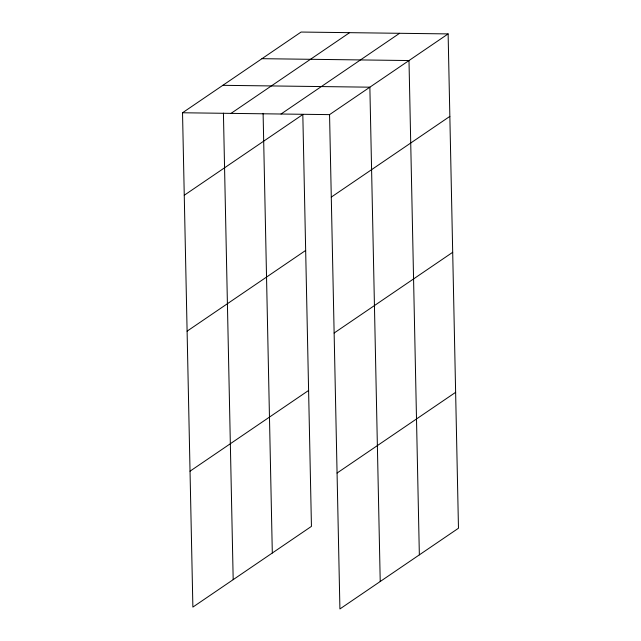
<?xml version="1.0" encoding="UTF-8"?>
<svg xmlns="http://www.w3.org/2000/svg" width="641" height="641" viewBox="0 0 641 641"><rect width="100%" height="100%" fill="white"/><g stroke="black" fill="none" stroke-linecap="round" stroke-linejoin="round"><path stroke-width="0.96" d="M184.255 195.249L302.816 114.531L311.446 526.373L192.877 607.091L182.525 112.768L301.086 32.05L448.123 33.909L458.475 528.232L339.914 608.95L329.554 114.627L448.123 33.909M231.048 113.377L349.609 32.659M281.038 114.01L399.599 33.292M331.285 197.108L449.846 116.39M187.1 331.157L305.661 250.439M334.129 333.016L452.69 252.298M190.032 471.183L308.593 390.465M337.062 473.042L455.631 392.324M261.961 58.684L408.998 60.542L419.35 554.866M222.836 85.325L369.865 87.184L380.225 581.507M182.525 112.768L329.554 114.627M263.106 113.345L272.313 553.015M223.421 113.153L233.188 579.648"/></g></svg>
